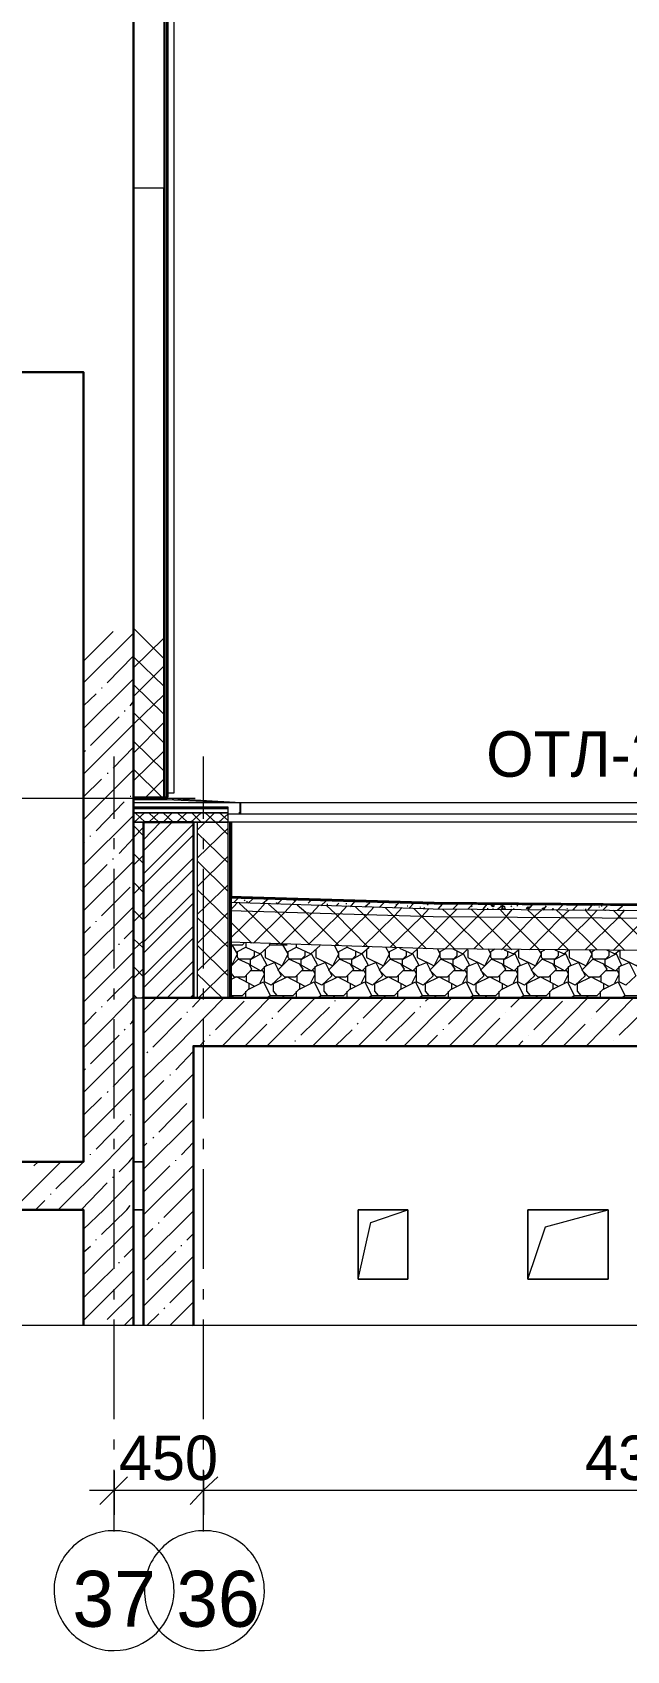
# Model space of a CAD drawing. Header units: millimetres. Extents: x 2294 to 908349, y -83289 to 219220.
# Drawn here: x 872620 to 875697, y 202157 to 210535 of the extents above; entities that cross this region are included whole.
import ezdxf

# ---------------------------------------------------------------- set-up
doc = ezdxf.new("R2010")
doc.units = ezdxf.units.MM
doc.layers.add('PDF _Геометрия', color=7, linetype='Continuous')
doc.layers.add('PDF _Текст', color=7, linetype='Continuous')

msp = doc.modelspace()

# ---------------------------------------------------------------- linework, layer by layer
at = {"layer": 'PDF _Геометрия', "lineweight": 9}
for points in [[(873301.1060014777, 214708.0662791061), (873301.1060014777, 206576.9384086796), (873305.4775756858, 206576.9384086796), (873314.220723914, 206576.9384086796), (873322.9638720453, 206576.9384086796), (873322.9638720453, 214708.0662791061), (873314.220723914, 214708.0662791061), (873305.4775756858, 214708.0662791061)], [(873143.7293331027, 209728.8433520088), (873143.7293331027, 206576.9384086796), (873301.1060014777, 206576.9384086796), (873301.1060014777, 209728.8433520088)], [(873148.1009072158, 206568.1952604523), (873148.1009072158, 206598.7962792956), (873143.7293331027, 206598.7962792956), (873143.7293331027, 206568.1952604523)], [(873143.7293331027, 206568.1952604523), (873143.7293331027, 206563.8236863392), (873314.220723914, 206563.8236863392), (873314.220723914, 206568.1952604523)], [(873143.7293331027, 206493.8785003314), (873633.3456349671, 206493.8785003314), (873633.3456349671, 206515.736370994), (873633.3456349671, 206520.1079450606), (873633.3456349671, 206524.4795192212), (873143.7293331027, 206524.4795192212), (873143.7293331027, 206520.1079450606), (873143.7293331027, 206515.736370994)], [(873698.9192468617, 206546.3373898373), (873314.220723914, 206568.1952604523), (873314.220723914, 206563.8236863392), (873694.5476726536, 206546.3373898373), (873694.5476726536, 206493.8785003314), (873690.1760984454, 206498.2500744446), (873690.1760984454, 206493.8785003314), (873694.5476726536, 206489.5069262173), (873698.9192468617, 206489.5069262173)], [(873143.7293331027, 206445.7911849862), (873633.3456349671, 206445.7911849862), (873633.3456349671, 206493.8785003314), (873143.7293331027, 206493.8785003314)], [(873143.7293331027, 206445.7911849862), (873143.7293331027, 205536.5037672159), (873196.188222561, 205536.5037672159), (873196.188222561, 206445.7911849862)], [(873454.1110958345, 206445.7911849862), (873454.1110958345, 205536.5037672159), (873475.9689664971, 205536.5037672159), (873633.3456349671, 205536.5037672159), (873642.0887831952, 205536.5037672159), (873646.4603573084, 205536.5037672159), (873650.8319313265, 205536.5037672159), (873650.8319313265, 206445.7911849862), (873646.4603573084, 206445.7911849862), (873642.0887831952, 206445.7911849862), (873633.3456349671, 206445.7911849862), (873475.9689664971, 206445.7911849862)], [(873642.0887831952, 205536.5037672159), (885725.1196616422, 205536.5037672159), (885725.1196616422, 205728.8530286907), (885725.1196616422, 205894.9728453879), (885725.1196616422, 205938.688586619), (885725.1196616422, 205960.546457235), (885725.1196616422, 205964.9180313481), (885725.1196616422, 205969.2896054622), (885327.3064163513, 205947.4317348462), (885191.7876184508, 205947.4317348462), (874700.0097210649, 206030.4916432428), (873642.0887831952, 206061.0926620851), (873642.0887831952, 206056.7210879719), (873642.0887831952, 206052.3495138104), (873642.0887831952, 206030.4916432428), (873642.0887831952, 205986.7759019642), (873642.0887831952, 205825.0276593801)], [(874306.568049984, 204439.2386621332), (874306.568049984, 204080.7695839612), (874564.4909233525, 204080.7695839612), (874564.4909233525, 204439.2386621332)], [(874564.4909233525, 204080.7695839612), (874306.568049984, 204080.7695839612), (874306.568049984, 204439.2386621332), (874564.4909233525, 204439.2386621332)], [(874564.4909233525, 204439.2386621332), (874564.4909233525, 204080.7695839612), (874306.568049984, 204080.7695839612), (874306.568049984, 204439.2386621332)], [(875185.254448818, 204439.2386621332), (875185.254448818, 204080.7695839612), (875600.5539907496, 204080.7695839612), (875600.5539907496, 204439.2386621332)], [(875600.5539907496, 204080.7695839612), (875185.254448818, 204080.7695839612), (875185.254448818, 204439.2386621332), (875600.5539907496, 204439.2386621332)], [(875600.5539907496, 204439.2386621332), (875600.5539907496, 204080.7695839612), (875185.254448818, 204080.7695839612), (875185.254448818, 204439.2386621332)]]:
    msp.add_lwpolyline(points, close=True, dxfattribs=at)
for points in [[(873322.9638720453, 206598.7962792956), (873353.564891031, 206598.7962792956), (873353.564891031, 214708.0662791061), (873301.1060014777, 214708.0662791061), (873301.1060014777, 214686.2084084901)], [(873305.4775756858, 214708.0662791061), (873305.4775756858, 206576.9384086796)], [(873314.220723914, 214708.0662791061), (873314.220723914, 206576.9384086796)], [(870621.3310635593, 204998.8001499588), (871447.5585729331, 204998.8001499588), (871447.5585729331, 204688.4183871795), (871740.4540393054, 204688.4183871795), (872885.8064598292, 204688.4183871795), (872885.8064598292, 208775.8401930074), (872627.8835863657, 208775.8401930074), (872579.7962711155, 208775.8401930074)], [(873462.8542441558, 206568.1952604523), (871727.3393168692, 206568.1952604523), (871447.5585729331, 206568.1952604523), (871447.5585729331, 206878.5770232326), (870621.3310635593, 206878.5770232326)], [(873043.1831282992, 206463.2774814882), (873043.1831282992, 206786.7739666563)], [(873506.5699852929, 206463.2774814882), (873506.5699852929, 206786.7739666563)], [(873659.5750797447, 206546.3373898373), (873143.7293331027, 206546.3373898373), (873143.7293331027, 206563.8236863392)], [(873143.7293331027, 206524.4795192212), (873143.7293331027, 206546.3373898373)], [(873633.3456349671, 206520.1079450606), (873143.7293331027, 206520.1079450606)], [(873633.3456349671, 206515.736370994), (873143.7293331027, 206515.736370994)], [(873301.1060014777, 206576.9384086796), (873301.1060014777, 206568.1952604523), (873148.1009072158, 206568.1952604523)], [(873301.1060014777, 206568.1952604523), (873148.1009072158, 206568.1952604523), (873301.1060014777, 206568.1952604523)], [(873633.3456349671, 205536.5037672159), (873633.3456349671, 206445.7911849862), (873633.3456349671, 206489.5069262173), (878494.5360607114, 206489.5069262173), (878494.5360607114, 206546.3373898373)], [(878494.5360607114, 206568.1952604523), (878494.5360607114, 206546.3373898373), (873698.9192468617, 206546.3373898373)], [(873475.9689664971, 205536.5037672159), (873475.9689664971, 206445.7911849862)], [(873642.0887831952, 205536.5037672159), (873642.0887831952, 206445.7911849862)], [(873646.4603573084, 205536.5037672159), (873646.4603573084, 206445.7911849862)], [(878420.2193005905, 206489.5069262173), (878420.2193005905, 206445.7911849862), (873650.8319313265, 206445.7911849862)], [(878450.8203193862, 206017.376920854), (878450.8203193862, 206445.7911849862), (878258.4710580055, 206445.7911849862), (873650.8319313265, 206445.7911849862), (873650.8319313265, 206061.0926620851)], [(873043.1831282992, 206305.9008130182), (873043.1831282992, 206362.7312765906)], [(873506.5699852929, 206305.9008130182), (873506.5699852929, 206362.7312765906)], [(873043.1831282992, 205689.5088615727), (873043.1831282992, 206205.3546081672)], [(873506.5699852929, 205689.5088615727), (873506.5699852929, 206205.3546081672)], [(874700.0097210649, 206030.4916432428), (873908.75480479, 206052.3495138104)], [(873043.1831282992, 205527.7606189412), (873043.1831282992, 205584.5910826086)], [(873143.7293331027, 203840.3330071422), (873143.7293331027, 204439.2386621332), (873196.188222561, 204439.2386621332), (873143.7293331027, 204439.2386621332), (873143.7293331027, 204688.4183871795), (873196.188222561, 204688.4183871795), (873143.7293331027, 204688.4183871795), (873143.7293331027, 205536.5037672159)], [(873506.5699852929, 205527.7606189412), (873506.5699852929, 205584.5910826086)], [(873043.1831282992, 204911.3686674966), (873043.1831282992, 205427.2144141386)], [(873506.5699852929, 204911.3686674966), (873506.5699852929, 205427.2144141386)], [(875622.4118613191, 205287.3240421221), (873454.1110958345, 205287.3240421221), (873454.1110958345, 203840.3330071422)], [(873043.1831282992, 204753.9919990257), (873043.1831282992, 204806.4508885315)], [(873506.5699852929, 204753.9919990257), (873506.5699852929, 204806.4508885315)], [(872579.7962711155, 204688.4183871795), (872627.8835863657, 204688.4183871795), (872885.8064598292, 204688.4183871795)], [(873043.1831282992, 204133.2284734196), (873043.1831282992, 204649.0742200615)], [(873506.5699852929, 204133.2284734196), (873506.5699852929, 204649.0742200615)], [(872885.8064598292, 203840.3330071422), (872885.8064598292, 204439.2386621332), (872627.8835863657, 204439.2386621332)], [(874306.568049984, 204080.7695839612), (874372.1416617837, 204373.6650502386), (874564.4909233525, 204439.2386621332)], [(875185.254448818, 204080.7695839612), (875277.0575054884, 204351.8071796701), (875600.5539907496, 204439.2386621332)], [(873043.1831282992, 203975.8518049496), (873043.1831282992, 204028.3106944554)], [(873506.5699852929, 203975.8518049496), (873506.5699852929, 204028.3106944554)], [(901961.1459577158, 203840.3330071422), (887115.2802330032, 203840.3330071422), (887036.5918987673, 203687.3279127853), (886883.5868044104, 203997.7096756122), (886804.8984701764, 203840.3330071422), (871959.0327454619, 203840.3330071422)], [(873043.1831282992, 203355.0882793909), (873043.1831282992, 203870.9340259854)], [(873506.5699852929, 203355.0882793909), (873506.5699852929, 203870.9340259854)], [(873043.1831282992, 203197.7116109675), (873043.1831282992, 203250.1705004259)], [(873506.5699852929, 203197.7116109675), (873506.5699852929, 203250.1705004259)], [(873043.1831282992, 202773.6689209018), (873043.1831282992, 203092.7938319559)], [(873043.1831282992, 203088.4222578418), (873043.1831282992, 202987.8760529917), (873043.1831282992, 202861.100403364)], [(873506.5699852929, 202773.6689209018), (873506.5699852929, 203092.7938319559)], [(873506.5699852929, 203088.4222578418), (873506.5699852929, 202987.8760529917), (873506.5699852929, 202861.100403364)], [(873113.128314117, 203057.821238952), (873043.1831282992, 202987.8760529917), (872968.8663680833, 202913.5592928699)], [(873580.8867455088, 203057.821238952), (873506.5699852929, 202987.8760529917), (878000.548184732, 202987.8760529917), (877926.2314245161, 202913.5592928699)], [(872916.40747853, 202987.8760529917), (873506.5699852929, 202987.8760529917), (873436.6247993801, 202913.5592928699)]]:
    msp.add_lwpolyline(points, dxfattribs=at)
at = {"layer": 'PDF _Геометрия', "lineweight": 30}
for points in [[(873143.7293331027, 203840.3330071422), (873143.7293331027, 204439.2386621332), (873143.7293331027, 204688.4183871795), (873143.7293331027, 205409.7281176357), (873143.7293331027, 208775.8401930074), (873143.7293331027, 209025.0199180536), (873143.7293331027, 213116.8132979965)], [(871959.0327454619, 208775.8401930074), (872885.8064598292, 208775.8401930074), (872885.8064598292, 205409.7281176357), (872885.8064598292, 204688.4183871795), (871959.0327454619, 204688.4183871795)], [(901961.1459577158, 204688.4183871795), (900772.0777959619, 204688.4183871795), (900772.0777959619, 205287.3240421221), (900772.0777959619, 205536.5037672159), (900772.0777959619, 206629.3972981854), (900514.1549226884, 206629.3972981854), (900514.1549226884, 205536.5037672159), (873196.188222561, 205536.5037672159), (873196.188222561, 205287.3240421221), (873196.188222561, 203840.3330071422)], [(873454.1110958345, 203840.3330071422), (873454.1110958345, 205287.3240421221), (900514.1549226884, 205287.3240421221), (900514.1549226884, 204688.4183871795), (900514.1549226884, 204439.2386621332), (900514.1549226884, 203840.3330071422)], [(871959.0327454619, 204439.2386621332), (872885.8064598292, 204439.2386621332), (872885.8064598292, 203840.3330071422)]]:
    msp.add_lwpolyline(points, dxfattribs=at)
at = {"layer": 'PDF _Геометрия', "color": 250, "lineweight": 9, "true_color": 0x1d1d1d}
for points in [[(872890.1780338474, 207285.1334167488), (873038.811554091, 207433.7669369916)], [(873301.1060014777, 207293.8765649761), (873143.7293331027, 207451.253233446)], [(872885.8064598292, 207167.1009153959), (873143.7293331027, 207425.0237887169)], [(873143.7293331027, 207245.7892496309), (873301.1060014777, 207398.7943439877)], [(873008.2105352003, 207167.1009153959), (873143.7293331027, 207306.9912873639)], [(873301.1060014777, 207149.6146188939), (873143.7293331027, 207302.6197132508)], [(872885.8064598292, 206931.0359127384), (873143.7293331027, 207188.9587860119)], [(873143.7293331027, 207097.1557294356), (873301.1060014777, 207254.5323979056)], [(872885.8064598292, 207049.0684140904), (872951.380071627, 207110.2704517769)], [(872885.8064598292, 206694.9709100325), (873143.7293331027, 206952.8937833535), (873301.1060014777, 207105.8988777103)], [(872977.6095164046, 207140.8714706667), (872981.9810904227, 207140.8714706667)], [(873301.1060014777, 207005.3526728118), (873143.7293331027, 207158.3577671687)], [(873095.6420177575, 207022.8389693138), (873100.0135917757, 207022.8389693138)], [(873126.2430365533, 207049.0684140904), (873143.7293331027, 207070.926284659)], [(872920.7790527381, 206843.6044302753), (873069.4125729799, 206992.2379504715)], [(873301.1060014777, 206856.7191526166), (873143.7293331027, 207014.0958210866)], [(873143.7293331027, 206804.2602631582), (873301.1060014777, 206961.6369316282)], [(873301.1060014777, 206712.4572065345), (873143.7293331027, 206865.4623008913)], [(872890.1780338474, 206813.0034113855), (872894.5496079605, 206817.3749854986)], [(873038.811554091, 206725.5719289233), (873143.7293331027, 206834.8612820006)], [(873143.7293331027, 206659.9983170761), (873301.1060014777, 206813.0034113855)], [(872885.8064598292, 206458.9059073275), (873143.7293331027, 206716.8287806485)], [(873008.2105352003, 206699.3424841941), (873012.5821093135, 206699.3424841941)], [(873287.9912791364, 206576.9384086796), (873143.7293331027, 206721.2003547617)], [(872885.8064598292, 206576.9384086796), (872977.6095164046, 206668.7414653033)], [(873209.3029449023, 206576.9384086796), (873301.1060014777, 206668.7414653033)], [(872951.380071627, 206402.0754437076), (873095.6420177575, 206550.7089639504)], [(873126.2430365533, 206581.3099828411), (873130.6146106664, 206581.3099828411)], [(873231.1608154699, 206563.8236863392), (873231.1608154699, 206568.1952604523)], [(873287.9912791364, 206563.8236863392), (873292.3628533445, 206568.1952604523)], [(873401.6522062812, 206559.4521121776), (873406.0237804893, 206563.8236863392)], [(873458.4826699477, 206559.4521121776), (873458.4826699477, 206559.4521121776)], [(873572.1435971875, 206550.7089639504), (873572.1435971875, 206555.080538112)], [(873624.6024866458, 206550.7089639504), (873628.974060759, 206550.7089639504)], [(872885.8064598292, 206222.8409046691), (873143.7293331027, 206480.7637779426)], [(873148.1009072158, 206445.7911849862), (873200.5597966742, 206493.8785003314)], [(873204.9313706923, 206445.7911849862), (873152.472481234, 206493.8785003314)], [(873196.188222561, 206353.9881283634), (873283.6197049282, 206445.7911849862)], [(873196.188222561, 206297.1576647435), (873344.8217428029, 206445.7911849862)], [(873196.188222561, 206179.1251633905), (873454.1110958345, 206437.048036759)], [(873222.4176672418, 206445.7911849862), (873274.8765567951, 206493.8785003314)], [(873274.8765567951, 206445.7911849862), (873222.4176672418, 206493.8785003314)], [(873296.7344273645, 206445.7911849862), (873344.8217428029, 206493.8785003314)], [(873349.1933168229, 206445.7911849862), (873296.7344273645, 206493.8785003314)], [(873366.6796133723, 206445.7911849862), (873419.1385028306, 206493.8785003314)], [(873423.5100770388, 206445.7911849862), (873371.0511875805, 206493.8785003314)], [(873440.9963733982, 206445.7911849862), (873493.4552629516, 206493.8785003314)], [(873493.4552629516, 206445.7911849862), (873445.3679476064, 206493.8785003314)], [(873475.9689664971, 206406.4470178692), (873515.3131336141, 206445.7911849862), (873563.4004489593, 206493.8785003314)], [(873633.3456349671, 206380.2175731391), (873567.7720231675, 206445.7911849862), (873515.3131336141, 206493.8785003314)], [(873585.2583195269, 206445.7911849862), (873633.3456349671, 206489.5069262173)], [(873633.3456349671, 206454.5343332135), (873589.6298937369, 206493.8785003314)], [(873694.5476726536, 206502.6216486061), (873698.9192468617, 206502.6216486061)], [(872885.8064598292, 206340.8734060221), (872890.1780338474, 206345.2449801352)], [(872920.7790527381, 206371.4744248653), (872920.7790527381, 206375.8459989785)], [(873069.4125729799, 206284.0429424022), (873143.7293331027, 206362.7312765906)], [(873196.188222561, 206375.8459989785), (873143.7293331027, 206428.3048884843)], [(873143.7293331027, 206367.1028507513), (873196.188222561, 206419.5617402571)], [(873196.188222561, 206122.2946998181), (873454.1110958345, 206380.2175731391)], [(873475.9689664971, 206262.1850717871), (873633.3456349671, 206415.1901660964)], [(873633.3456349671, 206235.9556270104), (873475.9689664971, 206388.9607213673)], [(873196.188222561, 206231.5840528964), (873143.7293331027, 206284.0429424022)], [(873143.7293331027, 206222.8409046691), (873196.188222561, 206275.2997941275)], [(873196.188222561, 206004.2621984661), (873454.1110958345, 206262.1850717871)], [(873475.9689664971, 206113.5515515443), (873633.3456349671, 206270.9282200143)], [(872885.8064598292, 205986.7759019642), (873143.7293331027, 206244.6987752852)], [(872885.8064598292, 206104.8084033162), (873008.2105352003, 206227.2124787832)], [(873038.811554091, 206253.4419235599), (873038.811554091, 206257.8134976255)], [(873196.188222561, 205943.0601607331), (873454.1110958345, 206200.9830340541)], [(873633.3456349671, 206087.3221068142), (873475.9689664971, 206244.6987752852)], [(872977.6095164046, 205960.546457235), (873126.2430365533, 206109.1799774303)], [(873196.188222561, 206082.9505327011), (873143.7293331027, 206135.4094222069)], [(873143.7293331027, 206074.2073844264), (873196.188222561, 206126.6662739322)], [(873475.9689664971, 205969.2896054622), (873633.3456349671, 206122.2946998181)], [(873633.3456349671, 205943.0601607331), (873475.9689664971, 206096.065255089)], [(873196.188222561, 205825.0276593801), (873454.1110958345, 206082.9505327011)], [(873196.188222561, 205768.1971958077), (873454.1110958345, 206026.1200690812)], [(873642.0887831952, 205986.7759019642), (873681.4329503123, 206030.4916432428)], [(873642.0887831952, 205842.5139558821), (873786.3507292289, 205982.4043278501), (873825.694896346, 206026.1200690812)], [(873663.9466537628, 206030.4916432428), (873685.8045244254, 206052.3495138104)], [(873904.3832305819, 205816.2845111529), (873733.8918397706, 205986.7759019642), (873690.1760984454, 206026.1200690812)], [(873716.4055432212, 206043.6063655831), (873720.7771174293, 206039.23479147)], [(873729.5202655625, 206034.8632173084), (873733.8918397706, 206034.8632173084)], [(873738.2634139787, 206026.1200690812), (873760.1212845482, 206047.9779396972)], [(873764.4928586613, 205820.656085266), (873926.2411011495, 205978.0327537369), (873965.5852682684, 206021.7484949681), (873987.4431390259, 206043.6063655831)], [(873812.5801740065, 206026.1200690812), (873838.8096187823, 206047.9779396972)], [(874057.3883249387, 205811.9129369913), (873886.8969340324, 205982.4043278501), (873843.1811928954, 206021.7484949681)], [(873882.5253600143, 206026.1200690812), (873886.8969340324, 206030.4916432428)], [(873886.8969340324, 206021.7484949681), (873913.12637881, 206047.9779396972)], [(873908.75480479, 205816.2845111529), (874066.13147326, 205973.6611796229), (874105.4756403789, 206017.376920854)], [(873974.3284166846, 206039.23479147), (873978.6999907028, 206043.6063655831)], [(874206.0218451805, 205807.5413629257), (874035.5304543711, 205978.0327537369), (873991.8147130441, 206017.376920854)], [(874048.6451767106, 206026.1200690812), (874066.13147326, 206043.6063655831)], [(874048.6451767106, 205811.9129369913), (874210.3934192955, 205969.2896054622), (874249.7375864126, 206013.0053466933)], [(874114.2187885102, 206013.0053466933), (874140.4482332878, 206039.23479147)], [(874144.8198074959, 206021.7484949681), (874149.1913815141, 206021.7484949681)], [(874359.0269394442, 205798.7982146509), (874188.535548633, 205973.6611796229), (874144.8198074959, 206013.0053466933)], [(874192.9071227461, 206013.0053466933), (874206.0218451805, 206026.1200690812)], [(874245.3660122994, 206026.1200690812), (874245.3660122994, 206021.7484949681)], [(874258.4807346407, 206017.376920854), (874258.4807346407, 206017.376920854)], [(874267.223882867, 206008.6337725793), (874289.0817535296, 206034.8632173084)], [(874341.5406430829, 206008.6337725793), (874367.7700877655, 206030.4916432428)], [(874350.2837912161, 206030.4916432428), (874350.2837912161, 206030.4916432428)], [(874415.8574031107, 206004.2621984661), (874442.0868478864, 206030.4916432428)], [(874494.5457373448, 206004.2621984661), (874516.4036079142, 206026.1200690812)], [(874503.2888855729, 206021.7484949681), (874503.2888855729, 206017.376920854)], [(874560.1193492394, 206013.0053466933), (874564.4909233525, 206013.0053466933)], [(874568.8624973726, 205999.890624352), (874595.0919421483, 206026.1200690812)], [(874665.037128156, 206017.376920854), (874669.4087023642, 206021.7484949681)], [(874721.8675918225, 205995.5190501914), (874743.725462392, 206021.7484949681)], [(874726.2391658425, 206021.7484949681), (874726.2391658425, 206021.7484949681)], [(874796.1843518503, 205995.5190501914), (874822.413796626, 206021.7484949681)], [(874874.8726860844, 205995.5190501914), (874901.102130862, 206021.7484949681)], [(874892.3589826338, 206013.0053466933), (874896.7305566538, 206008.6337725793)], [(874901.102130862, 206021.7484949681), (874901.102130862, 206021.7484949681)], [(874953.5610203203, 205995.5190501914), (874975.4188908879, 206021.7484949681)], [(874992.9051874373, 206017.376920854), (874997.2767616455, 206017.376920854)], [(875010.3914839868, 206017.376920854), (875006.0199098736, 206008.6337725793), (874997.2767616455, 206013.0053466933), (875006.0199098736, 206017.376920854)], [(875027.8777804412, 205995.5190501914), (875054.1072251238, 206017.376920854), (875054.1072251238, 206008.6337725793), (875045.3640768956, 206008.6337725793), (875049.7356511056, 206017.376920854)], [(875093.4513922408, 206013.0053466933), (875093.4513922408, 206013.0053466933)], [(875093.4513922408, 206013.0053466933), (875093.4513922408, 206013.0053466933)], [(875097.822966449, 206008.6337725793), (875102.194540564, 206013.0053466933)], [(875128.4239853397, 206013.0053466933), (875132.7955593597, 206017.376920854)], [(875325.1448209286, 205785.6834922621), (875373.2321362719, 205763.8256216471), (875395.0900068413, 205785.6834922621), (875228.9701901432, 205951.8033090078), (875185.254448818, 205991.1474761248), (875207.1123195756, 206017.376920854)], [(875263.9427830521, 205991.1474761248), (875281.4290796015, 206013.0053466933)], [(875338.259543268, 205991.1474761248), (875364.4889880456, 206017.376920854)], [(875416.9478775039, 205991.1474761248), (875443.1773222797, 206017.376920854)], [(875495.636211738, 205991.1474761248), (875517.4940823074, 206017.376920854)], [(875530.6088046487, 206013.0053466933), (875530.6088046487, 206013.0053466933)], [(875565.5813976526, 206013.0053466933), (875569.9529717658, 206013.0053466933)], [(875574.3245459739, 205991.1474761248), (875596.1824165415, 206013.0053466933)], [(875648.6413060017, 205991.1474761248), (875674.8707507774, 206013.0053466933)], [(872885.8064598292, 205750.7108992583), (873143.7293331027, 206008.6337725793)], [(872951.380071627, 205929.9454383443), (872951.380071627, 205934.3170125058)], [(873196.188222561, 205938.688586619), (873143.7293331027, 205991.1474761248)], [(873143.7293331027, 205929.9454383443), (873196.188222561, 205982.4043278501)], [(873475.9689664971, 205820.656085266), (873633.3456349671, 205978.0327537369)], [(873633.3456349671, 205798.7982146509), (873475.9689664971, 205951.8033090078)], [(873642.0887831952, 205986.7759019642), (873642.0887831952, 205986.7759019642)], [(873755.7497103382, 205820.656085266), (873642.0887831952, 205934.3170125058)], [(874188.535548633, 205807.5413629257), (874350.2837912161, 205964.9180313481), (874389.6279583331, 206008.6337725793)], [(874507.6604596861, 205794.4266405369), (874337.1690688748, 205964.9180313481), (874293.4533275496, 206008.6337725793)], [(874332.7974946667, 205803.1697887641), (874494.5457373448, 205960.546457235), (874533.8899044637, 206004.2621984661)], [(874660.6655539479, 205790.0550663762), (874490.1741631366, 205960.546457235), (874446.4584219996, 206004.2621984661)], [(874472.6878667772, 205798.7982146509), (874634.4361092672, 205956.1748830734), (874673.7802763842, 205999.890624352)], [(874520.7751821224, 205794.4266405369), (874586.348793922, 205763.8256216471), (874616.9498128109, 205794.4266405369), (874778.6980553009, 205956.1748830734), (874818.0422224179, 205995.5190501914)], [(874804.9275000766, 205790.0550663762), (874638.8076833803, 205956.1748830734), (874595.0919421483, 205999.890624352)], [(874630.0645352472, 206004.2621984661), (874630.0645352472, 206008.6337725793)], [(874643.1792575885, 205999.890624352), (874651.9224058148, 206004.2621984661)], [(874818.0422224179, 205776.9403440349), (874818.0422224179, 205755.0824734198), (874800.5559260584, 205737.5961769179), (874739.3538881838, 205737.5961769179), (874730.6107400507, 205746.3393251451), (874730.6107400507, 205776.9403440349), (874756.8401847333, 205790.0550663762), (874922.9600014295, 205956.1748830734), (874962.3041685484, 205995.5190501914)], [(874953.5610203203, 205790.0550663762), (874787.4412037171, 205956.1748830734), (874743.725462392, 205995.5190501914)], [(875102.194540564, 205785.6834922621), (874936.0747237708, 205951.8033090078), (874892.3589826338, 205995.5190501914)], [(874905.4737050701, 205790.0550663762), (875067.2219475601, 205951.8033090078), (875106.5661145821, 205995.5190501914)], [(874975.4188908879, 205999.890624352), (874979.7904650979, 205999.890624352)], [(875006.0199098736, 205995.5190501914), (875006.0199098736, 205999.890624352)], [(875246.4564866927, 205785.6834922621), (875080.3366698995, 205951.8033090078), (875040.9925027825, 205995.5190501914)], [(875049.7356511056, 205785.6834922621), (875211.4838935938, 205951.8033090078), (875255.199634919, 205991.1474761248)], [(875110.9376887903, 205999.890624352), (875115.3092629984, 205999.890624352)], [(875189.6260230262, 206008.6337725793), (875193.9975972343, 206008.6337725793)], [(875193.9975972343, 205785.6834922621), (875355.7458397225, 205951.8033090078), (875399.4615809545, 205991.1474761248)], [(875290.1722278297, 206004.2621984661), (875290.1722278297, 206004.2621984661)], [(875312.0300985873, 205991.1474761248), (875316.4016726054, 205999.890624352), (875316.4016726054, 205991.1474761248)], [(875543.7235270832, 205785.6834922621), (875377.6037103869, 205951.8033090078), (875333.8879691549, 205991.1474761248)], [(875338.259543268, 205785.6834922621), (875504.3793599661, 205947.4317348462), (875543.7235270832, 205991.1474761248)], [(875386.3468586132, 205999.890624352), (875390.7184328213, 205999.890624352)], [(875421.3194515221, 205995.5190501914), (875425.6910257302, 205991.1474761248)], [(875473.7783410754, 205999.890624352), (875473.7783410754, 205999.890624352)], [(875482.5214893986, 205995.5190501914), (875486.8930634167, 205995.5190501914)], [(875482.5214893986, 205785.6834922621), (875648.6413060017, 205947.4317348462), (875687.9854731187, 205991.1474761248)], [(875687.9854731187, 205781.311918149), (875521.8656565156, 205947.4317348462), (875482.5214893986, 205991.1474761248)], [(875504.3793599661, 206004.2621984661), (875508.7509340793, 206004.2621984661)], [(875552.4666752163, 206008.6337725793), (875556.8382494245, 206008.6337725793)], [(875583.0676942021, 205991.1474761248), (875587.4392683152, 205991.1474761248)], [(875836.6189934555, 205781.311918149), (875670.4991765693, 205947.4317348462), (875626.7834354322, 205991.1474761248)], [(875626.7834354322, 205781.311918149), (875792.9032521304, 205947.4317348462), (875832.2474192474, 205986.7759019642)], [(875679.2423249856, 205991.1474761248), (875683.6138990056, 205991.1474761248)], [(872885.8064598292, 205868.7434006112), (872920.7790527381, 205903.7159936151)], [(873095.6420177575, 205842.5139558821), (873143.7293331027, 205890.6012712272)], [(873196.188222561, 205794.4266405369), (873143.7293331027, 205842.5139558821)], [(873196.188222561, 205650.1646944548), (873454.1110958345, 205908.0875677292)], [(873196.188222561, 205588.9626566751), (873454.1110958345, 205846.8855300427)], [(872885.8064598292, 205514.6458966008), (873143.7293331027, 205772.5687698743)], [(872890.1780338474, 205637.0499720669), (873038.811554091, 205785.6834922621)], [(873069.4125729799, 205811.9129369913), (873069.4125729799, 205816.2845111529)], [(873143.7293331027, 205785.6834922621), (873196.188222561, 205833.7708076548)], [(873475.9689664971, 205676.3941391848), (873633.3456349671, 205829.3992334933)], [(873633.3456349671, 205650.1646944548), (873475.9689664971, 205807.5413629257)], [(873642.0887831952, 205811.9129369913), (873707.6623949949, 205811.9129369913), (873716.4055432212, 205820.656085266)], [(873642.0887831952, 205706.9951580272), (873650.8319313265, 205702.623583914), (873681.4329503123, 205763.8256216471), (873655.2035055365, 205811.9129369913)], [(873768.8644326795, 205776.9403440349), (873768.8644326795, 205755.0824734198), (873751.37813632, 205737.5961769179), (873690.1760984454, 205737.5961769179), (873681.4329503123, 205746.3393251451), (873681.4329503123, 205776.9403440349), (873725.1486915443, 205798.7982146509)], [(873725.1486915443, 205820.656085266), (873725.1486915443, 205798.7982146509), (873799.4654516652, 205763.8256216471), (873851.9243411236, 205811.9129369913), (873939.3558235858, 205811.9129369913)], [(873825.694896346, 205785.6834922621), (873825.694896346, 205746.3393251451), (873913.12637881, 205702.623583914), (873943.7273976989, 205763.8256216471), (873917.4979530182, 205811.9129369913)], [(873851.9243411236, 205811.9129369913), (873847.5527669154, 205816.2845111529)], [(873886.8969340324, 205811.9129369913), (873886.8969340324, 205816.2845111529)], [(874031.1588801611, 205776.9403440349), (874031.1588801611, 205755.0824734198), (874013.6725838017, 205737.5961769179), (873952.4705459271, 205737.5961769179), (873943.7273976989, 205746.3393251451), (873943.7273976989, 205776.9403440349), (873987.4431390259, 205798.7982146509), (873987.4431390259, 205811.9129369913)], [(873987.4431390259, 205798.7982146509), (874061.7598990519, 205763.8256216471), (874109.847214397, 205807.5413629257)], [(874087.9893438295, 205785.6834922621), (874087.9893438295, 205746.3393251451), (874175.4208261967, 205702.623583914), (874206.0218451805, 205763.8256216471), (874184.163974613, 205807.5413629257)], [(874293.4533275496, 205776.9403440349), (874293.4533275496, 205755.0824734198), (874275.9670311883, 205737.5961769179), (874214.7649933137, 205737.5961769179), (874206.0218451805, 205746.3393251451), (874206.0218451805, 205776.9403440349), (874249.7375864126, 205798.7982146509), (874249.7375864126, 205803.1697887641)], [(874249.7375864126, 205798.7982146509), (874324.0543465335, 205763.8256216471), (874363.3985136524, 205798.7982146509)], [(874350.2837912161, 205785.6834922621), (874350.2837912161, 205746.3393251451), (874437.7152736783, 205702.623583914), (874468.316292569, 205763.8256216471), (874450.8299960196, 205798.7982146509)], [(874555.7477750313, 205776.9403440349), (874555.7477750313, 205755.0824734198), (874538.2614786718, 205737.5961769179), (874477.0594407953, 205737.5961769179), (874468.316292569, 205746.3393251451), (874468.316292569, 205776.9403440349), (874503.2888855729, 205794.4266405369)], [(874612.5782386977, 205785.6834922621), (874612.5782386977, 205746.3393251451), (874700.0097210649, 205702.623583914), (874730.6107400507, 205763.8256216471), (874717.4960176144, 205790.0550663762)], [(874796.1843518503, 205790.0550663762), (874848.6432414036, 205763.8256216471), (874874.8726860844, 205790.0550663762)], [(874874.8726860844, 205785.6834922621), (874874.8726860844, 205746.3393251451), (874962.3041685484, 205702.623583914), (874992.9051874373, 205763.8256216471), (874979.7904650979, 205790.0550663762)], [(875080.3366698995, 205776.9403440349), (875080.3366698995, 205755.0824734198), (875062.8503734451, 205737.5961769179), (875001.6483356655, 205737.5961769179), (874992.9051874373, 205746.3393251451), (874992.9051874373, 205776.9403440349), (875014.7630580068, 205790.0550663762)], [(875062.8503734451, 205785.6834922621), (875110.9376887903, 205763.8256216471), (875137.1671335679, 205785.6834922621), (875137.1671335679, 205746.3393251451), (875224.5986159351, 205702.623583914), (875255.199634919, 205763.8256216471), (875242.0849124845, 205785.6834922621)], [(875342.631117288, 205776.9403440349), (875342.631117288, 205755.0824734198), (875325.1448209286, 205737.5961769179), (875263.9427830521, 205737.5961769179), (875255.199634919, 205746.3393251451), (875255.199634919, 205776.9403440349), (875272.6859314684, 205785.6834922621)], [(875399.4615809545, 205785.6834922621), (875399.4615809545, 205746.3393251451), (875486.8930634167, 205702.623583914), (875517.4940823074, 205763.8256216471), (875504.3793599661, 205785.6834922621)], [(875604.9255647697, 205776.9403440349), (875604.9255647697, 205755.0824734198), (875587.4392683152, 205737.5961769179), (875526.2372305337, 205737.5961769179), (875517.4940823074, 205746.3393251451), (875517.4940823074, 205776.9403440349), (875530.6088046487, 205785.6834922621)], [(875591.8108423334, 205785.6834922621), (875635.5265836604, 205763.8256216471), (875657.384454228, 205781.311918149)], [(875661.7560284361, 205781.311918149), (875661.7560284361, 205746.3393251451), (875749.1875108033, 205702.623583914), (875779.7885297891, 205763.8256216471), (875771.0453815609, 205781.311918149)], [(873196.188222561, 205645.7931202941), (873143.7293331027, 205698.2520097999)], [(873143.7293331027, 205637.0499720669), (873196.188222561, 205689.5088615727)], [(873196.188222561, 205470.9301553222), (873261.7618343607, 205536.5037672159), (873454.1110958345, 205728.8530286907)], [(873480.3405405153, 205536.5037672159), (873633.3456349671, 205685.1372874121)], [(873642.0887831952, 205672.0225650708), (873663.9466537628, 205645.7931202941), (873720.7771174293, 205645.7931202941), (873755.7497103382, 205685.1372874121), (873742.6349879988, 205711.3667321887), (873685.8045244254, 205737.5961769179), (873642.0887831952, 205693.8804356393)], [(873799.4654516652, 205615.1921014509), (873821.3233222328, 205658.9078426829), (873812.5801740065, 205676.3941391848), (873751.37813632, 205676.3941391848)], [(874061.7598990519, 205615.1921014509), (874083.6177696213, 205658.9078426829), (874074.8746214882, 205676.3941391848), (874013.6725838017, 205676.3941391848)], [(874324.0543465335, 205615.1921014509), (874345.912217103, 205658.9078426829), (874337.1690688748, 205676.3941391848), (874275.9670311883, 205676.3941391848)], [(874586.348793922, 205615.1921014509), (874608.2066644896, 205658.9078426829), (874599.4635162633, 205676.3941391848), (874538.2614786718, 205676.3941391848)], [(874848.6432414036, 205615.1921014509), (874870.5011119712, 205658.9078426829), (874861.7579637449, 205676.3941391848), (874800.5559260584, 205676.3941391848)], [(875110.9376887903, 205615.1921014509), (875132.7955593597, 205658.9078426829), (875124.0524111316, 205676.3941391848), (875062.8503734451, 205676.3941391848)], [(875373.2321362719, 205615.1921014509), (875395.0900068413, 205658.9078426829), (875386.3468586132, 205676.3941391848), (875325.1448209286, 205676.3941391848)], [(875635.5265836604, 205615.1921014509), (875657.384454228, 205658.9078426829), (875648.6413060017, 205676.3941391848), (875587.4392683152, 205676.3941391848)], [(873008.2105352003, 205519.0174707139), (873143.7293331027, 205654.5362685213)], [(873318.5922980271, 205536.5037672159), (873454.1110958345, 205672.0225650708)], [(873602.7446160764, 205536.5037672159), (873475.9689664971, 205658.9078426829)], [(873642.0887831952, 205645.7931202941), (873646.4603573084, 205650.1646944548), (873642.0887831952, 205658.9078426829)], [(873768.8644326795, 205597.7058049489), (873677.0613761041, 205645.7931202941), (873642.0887831952, 205628.3068237922)], [(873642.0887831952, 205549.6184895572), (873707.6623949949, 205549.6184895572), (873742.6349879988, 205584.5910826086), (873742.6349879988, 205610.8205273377)], [(873729.5202655625, 205619.5636755649), (873729.5202655625, 205654.5362685213)], [(873738.2634139787, 205580.219508447), (873816.9517482147, 205619.5636755649), (873851.9243411236, 205549.6184895572)], [(873834.4380445741, 205536.5037672159), (873851.9243411236, 205549.6184895572), (873969.9568424765, 205549.6184895572), (874004.9294353854, 205584.5910826086), (874004.9294353854, 205610.8205273377)], [(873886.8969340324, 205549.6184895572), (873869.410637673, 205571.4763602198), (873869.410637673, 205610.8205273377), (873939.3558235858, 205645.7931202941), (874031.1588801611, 205597.7058049489)], [(873991.8147130441, 205619.5636755649), (873991.8147130441, 205654.5362685213)], [(874000.5578613654, 205580.219508447), (874079.2461956013, 205619.5636755649), (874114.2187885102, 205549.6184895572)], [(874096.7324920557, 205536.5037672159), (874114.2187885102, 205549.6184895572), (874232.2512898631, 205549.6184895572), (874267.223882867, 205584.5910826086), (874267.223882867, 205610.8205273377)], [(874149.1913815141, 205549.6184895572), (874131.7050850596, 205571.4763602198), (874131.7050850596, 205610.8205273377), (874201.6502709724, 205645.7931202941), (874293.4533275496, 205597.7058049489)], [(874254.1091604326, 205619.5636755649), (874254.1091604326, 205654.5362685213)], [(874262.8523088489, 205580.219508447), (874341.5406430829, 205619.5636755649), (874376.5132359918, 205549.6184895572)], [(874359.0269394442, 205536.5037672159), (874376.5132359918, 205549.6184895572), (874494.5457373448, 205549.6184895572), (874529.5183302537, 205584.5910826086), (874529.5183302537, 205610.8205273377)], [(874411.4858289026, 205549.6184895572), (874393.9995325413, 205571.4763602198), (874393.9995325413, 205610.8205273377), (874463.9447184559, 205645.7931202941), (874555.7477750313, 205597.7058049489)], [(874516.4036079142, 205619.5636755649), (874516.4036079142, 205654.5362685213)], [(874525.1467562355, 205580.219508447), (874603.8350904714, 205619.5636755649), (874638.8076833803, 205549.6184895572)], [(874621.3213868309, 205536.5037672159), (874638.8076833803, 205549.6184895572), (874756.8401847333, 205549.6184895572), (874791.8127777372, 205584.5910826086), (874791.8127777372, 205610.8205273377)], [(874673.7802763842, 205549.6184895572), (874656.2939799298, 205571.4763602198), (874656.2939799298, 205610.8205273377), (874726.2391658425, 205645.7931202941), (874818.0422224179, 205597.7058049489)], [(874778.6980553009, 205619.5636755649), (874778.6980553009, 205654.5362685213)], [(874787.4412037171, 205580.219508447), (874866.1295379531, 205619.5636755649), (874901.102130862, 205549.6184895572)], [(874883.6158343125, 205536.5037672159), (874901.102130862, 205549.6184895572), (875019.1346322149, 205549.6184895572), (875054.1072251238, 205584.5910826086), (875054.1072251238, 205610.8205273377)], [(874936.0747237708, 205549.6184895572), (874918.5884274114, 205571.4763602198), (874918.5884274114, 205610.8205273377), (874988.5336133242, 205645.7931202941), (875080.3366698995, 205597.7058049489)], [(875040.9925027825, 205619.5636755649), (875040.9925027825, 205654.5362685213)], [(875049.7356511056, 205580.219508447), (875128.4239853397, 205619.5636755649), (875163.3965782486, 205549.6184895572)], [(875097.822966449, 205488.4164518716), (875145.9102816992, 205536.5037672159), (875163.3965782486, 205549.6184895572), (875281.4290796015, 205549.6184895572), (875316.4016726054, 205584.5910826086), (875316.4016726054, 205610.8205273377)], [(875198.3691712525, 205549.6184895572), (875180.882874798, 205571.4763602198), (875180.882874798, 205610.8205273377), (875250.8280607108, 205645.7931202941), (875342.631117288, 205597.7058049489)], [(875303.286950171, 205619.5636755649), (875303.286950171, 205654.5362685213)], [(875312.0300985873, 205580.219508447), (875390.7184328213, 205619.5636755649), (875425.6910257302, 205549.6184895572)], [(875408.2047291826, 205536.5037672159), (875425.6910257302, 205549.6184895572), (875543.7235270832, 205549.6184895572), (875578.6961199939, 205584.5910826086), (875578.6961199939, 205610.8205273377)], [(875460.663618641, 205549.6184895572), (875443.1773222797, 205571.4763602198), (875443.1773222797, 205610.8205273377), (875513.1225081943, 205645.7931202941), (875604.9255647697, 205597.7058049489)], [(875565.5813976526, 205619.5636755649), (875565.5813976526, 205654.5362685213)], [(875574.3245459739, 205580.219508447), (875653.0128802098, 205619.5636755649), (875687.9854731187, 205549.6184895572)], [(875670.4991765693, 205536.5037672159), (875687.9854731187, 205549.6184895572), (875806.0179744717, 205549.6184895572), (875840.9905674756, 205584.5910826086), (875840.9905674756, 205610.8205273377)], [(872885.8064598292, 205278.5808938949), (873016.9536835216, 205409.7281176357), (873143.7293331027, 205540.87534133)], [(873161.2156295571, 205536.5037672159), (873143.7293331027, 205553.9900637178)], [(873187.4450743329, 205536.5037672159), (873196.188222561, 205545.2469154906)], [(873196.188222561, 205352.8976540167), (873379.7943357136, 205536.5037672159)], [(873196.188222561, 205121.2042254249), (873366.6796133723, 205287.3240421221), (873611.4877643045, 205536.5037672159)], [(873436.6247993801, 205536.5037672159), (873454.1110958345, 205553.9900637178)], [(873449.7395218145, 205488.4164518716), (873493.4552629516, 205536.5037672159)], [(873567.7720231675, 205370.3839505187), (873716.4055432212, 205519.0174707139)], [(873602.7446160764, 205287.3240421221), (873847.5527669154, 205536.5037672159)], [(873628.974060759, 205536.5037672159), (873633.3456349671, 205540.87534133)], [(873663.9466537628, 205536.5037672159), (873655.2035055365, 205549.6184895572)], [(873720.7771174293, 205536.5037672159), (873725.1486915443, 205536.5037672159), (873729.5202655625, 205536.5037672159)], [(873725.1486915443, 205536.5037672159), (873725.1486915443, 205571.4763602198)], [(873834.4380445741, 205287.3240421221), (874083.6177696213, 205536.5037672159)], [(873891.2685082406, 205462.187007095), (873965.5852682684, 205536.5037672159)], [(873926.2411011495, 205536.5037672159), (873917.4979530182, 205549.6184895572)], [(873983.0715648178, 205536.5037672159), (873987.4431390259, 205536.5037672159), (873991.8147130441, 205536.5037672159)], [(873987.4431390259, 205536.5037672159), (873987.4431390259, 205571.4763602198)], [(874070.50304728, 205287.3240421221), (874319.6827723254, 205536.5037672159)], [(874188.535548633, 205536.5037672159), (874179.7924004048, 205549.6184895572)], [(874188.535548633, 205519.0174707139), (874188.535548633, 205523.389044828)], [(874245.3660122994, 205536.5037672159), (874249.7375864126, 205536.5037672159), (874254.1091604326, 205536.5037672159)], [(874249.7375864126, 205536.5037672159), (874249.7375864126, 205571.4763602198)], [(874306.568049984, 205287.3240421221), (874555.7477750313, 205536.5037672159)], [(874332.7974946667, 205431.5859882042), (874437.7152736783, 205536.5037672159)], [(874450.8299960196, 205536.5037672159), (874442.0868478864, 205549.6184895572)], [(874507.6604596861, 205536.5037672159), (874512.0320338942, 205536.5037672159), (874516.4036079142, 205536.5037672159)], [(874512.0320338942, 205536.5037672159), (874512.0320338942, 205571.4763602198)], [(874542.63305269, 205287.3240421221), (874791.8127777372, 205536.5037672159)], [(874656.2939799298, 205519.0174707139), (874673.7802763842, 205536.5037672159)], [(874713.1244435012, 205536.5037672159), (874704.381295275, 205549.6184895572)], [(874769.9549071677, 205536.5037672159), (874774.3264812827, 205536.5037672159), (874778.6980553009, 205536.5037672159)], [(874774.3264812827, 205536.5037672159), (874774.3264812827, 205571.4763602198)], [(874774.3264812827, 205400.9849693619), (874909.8452790882, 205536.5037672159)], [(874778.6980553009, 205287.3240421221), (875027.8777804412, 205536.5037672159)], [(874975.4188908879, 205536.5037672159), (874966.6757427566, 205549.6184895572)], [(875014.7630580068, 205287.3240421221), (875263.9427830521, 205536.5037672159)], [(875032.2493545562, 205536.5037672159), (875036.6209287643, 205536.5037672159), (875040.9925027825, 205536.5037672159)], [(875036.6209287643, 205536.5037672159), (875036.6209287643, 205571.4763602198)], [(875215.8554678019, 205370.3839505187), (875364.4889880456, 205519.0174707139)], [(875237.7133383714, 205536.5037672159), (875228.9701901432, 205549.6184895572)], [(875250.8280607108, 205287.3240421221), (875495.636211738, 205536.5037672159)], [(875294.5438020378, 205536.5037672159), (875298.915376151, 205536.5037672159), (875303.286950171, 205536.5037672159)], [(875298.915376151, 205536.5037672159), (875298.915376151, 205571.4763602198)], [(875486.8930634167, 205287.3240421221), (875731.7012144439, 205536.5037672159)], [(875500.007785758, 205536.5037672159), (875491.2646376248, 205549.6184895572)], [(875539.351952875, 205462.187007095), (875613.6687130909, 205536.5037672159)], [(875556.8382494245, 205536.5037672159), (875561.2098236326, 205536.5037672159), (875565.5813976526, 205536.5037672159)], [(875561.2098236326, 205536.5037672159), (875561.2098236326, 205571.4763602198)], [(872885.8064598292, 205396.6133952478), (872898.9211821686, 205409.7281176357), (872951.380071627, 205462.187007095)], [(872977.6095164046, 205488.4164518716), (872981.9810904227, 205492.7880259848)], [(873244.2755378112, 205282.9524680565), (873248.6471120194, 205287.3240421221), (873392.909058148, 205431.5859882042)], [(873419.1385028306, 205462.187007095), (873423.5100770388, 205462.187007095)], [(873860.6674893498, 205431.5859882042), (873865.0390634649, 205431.5859882042)], [(874009.3010095935, 205344.154505742), (874157.9345298372, 205488.4164518716)], [(874450.8299960196, 205313.5534868988), (874599.4635162633, 205462.187007095)], [(874630.0645352472, 205488.4164518716), (874630.0645352472, 205492.7880259848)], [(874896.7305566538, 205287.3240421221), (875040.9925027825, 205431.5859882042)], [(875071.5935216732, 205462.187007095), (875071.5935216732, 205462.187007095)], [(875513.1225081943, 205431.5859882042), (875513.1225081943, 205431.5859882042)], [(875657.384454228, 205344.154505742), (875806.0179744717, 205488.4164518716)], [(872920.7790527381, 205195.5209855468), (873069.4125729799, 205344.154505742)], [(873095.6420177575, 205370.3839505187), (873100.0135917757, 205374.7555246318)], [(873126.2430365533, 205400.9849693619), (873134.9861848745, 205409.7281176357), (873143.7293331027, 205422.842839977)], [(873537.1710041836, 205344.154505742), (873541.5425783917, 205344.154505742)], [(873720.7771174293, 205287.3240421221), (873834.4380445741, 205400.9849693619)], [(874188.535548633, 205287.3240421221), (874275.9670311883, 205370.3839505187)], [(874302.1964759659, 205400.9849693619), (874306.568049984, 205405.3565434751)], [(874660.6655539479, 205287.3240421221), (874717.4960176144, 205344.154505742)], [(874748.0970366001, 205370.3839505187), (874748.0970366001, 205374.7555246318)], [(875189.6260230262, 205344.154505742), (875189.6260230262, 205344.154505742)], [(875368.8605620638, 205287.3240421221), (875482.5214893986, 205400.9849693619)], [(872885.8064598292, 205046.8874653506), (873143.7293331027, 205304.8103386241)], [(873213.6745191105, 205252.3514491657), (873218.0460931286, 205256.7230232798)], [(873362.3080391642, 205164.9199667035), (873454.1110958345, 205261.0945973929)], [(873484.7121147253, 205287.3240421221), (873510.941559501, 205313.5534868988)], [(873978.6999907028, 205313.5534868988), (873983.0715648178, 205313.5534868988)], [(875132.7955593597, 205287.3240421221), (875159.0250041354, 205313.5534868988)], [(875631.1550094523, 205313.5534868988), (875631.1550094523, 205313.5534868988)], [(873038.811554091, 205077.4884841938), (873143.7293331027, 205186.7778373195)], [(872890.1780338474, 205164.9199667035), (872894.5496079605, 205169.2915407701)], [(873196.188222561, 204885.1392227665), (873454.1110958345, 205143.0620960409)], [(873196.188222561, 205003.1717241195), (873301.1060014777, 205108.0895030836)], [(873331.7070204616, 205138.6905219743), (873336.0785944816, 205138.6905219743)], [(872885.8064598292, 204810.8224626456), (873143.7293331027, 205068.7453359666)], [(872885.8064598292, 204928.8549639985), (872977.6095164046, 205020.6580206214)], [(873008.2105352003, 205046.8874653506), (873012.5821093135, 205051.2590394646)], [(873449.7395218145, 205020.6580206214), (873454.1110958345, 205020.6580206214)], [(873126.2430365533, 204928.8549639985), (873130.6146106664, 204933.2265381117)], [(873274.8765567951, 204841.4234814888), (873419.1385028306, 204990.0570017316)], [(872951.380071627, 204753.9919990257), (873095.6420177575, 204902.6255192684)], [(873196.188222561, 204649.0742200615), (873454.1110958345, 204906.9970933825)], [(872754.65923604, 204439.2386621332), (873003.8389611803, 204688.4183871795), (873143.7293331027, 204832.6803332607)], [(873196.188222561, 204767.1067214145), (873213.6745191105, 204784.5930179164)], [(873244.2755378112, 204810.8224626456), (873248.6471120194, 204815.1940367587)], [(873392.909058148, 204723.3909801359), (873454.1110958345, 204788.9645920296)], [(872518.5942334291, 204439.2386621332), (872767.7739584763, 204688.4183871795)], [(872627.8835863657, 204666.5605165635), (872649.7414571233, 204688.4183871795)], [(872741.5445136987, 204548.5280152105), (872885.8064598292, 204688.4183871795)], [(872885.8064598292, 204692.7899612926), (872890.1780338474, 204692.7899612926)], [(872920.7790527381, 204723.3909801359), (872920.7790527381, 204727.7625542965)], [(873069.4125729799, 204635.9594976737), (873121.8714625333, 204688.4183871795), (873143.7293331027, 204714.6478319087)], [(873196.188222561, 204413.0092173566), (873454.1110958345, 204670.9320906776)], [(873362.3080391642, 204692.7899612926), (873362.3080391642, 204697.1615354067)], [(872885.8064598292, 204338.6924572822), (872990.7242387459, 204439.2386621332), (873143.7293331027, 204596.6153305557)], [(873038.811554091, 204605.3584788304), (873038.811554091, 204609.7300529436)], [(873196.188222561, 204531.0417187086), (873331.7070204616, 204666.5605165635)], [(872715.3150689229, 204517.9269963682), (872715.3150689229, 204522.2985704814)], [(872872.6917373929, 204439.2386621332), (873008.2105352003, 204579.1290340538)], [(873301.1060014777, 204399.8944950153), (873449.7395218145, 204548.5280152105)], [(872636.626734782, 204439.2386621332), (872684.7140500322, 204487.3259774775)], [(872977.6095164046, 204312.4630125531), (873108.7567400988, 204439.2386621332), (873126.2430365533, 204461.0965327008)], [(873196.188222561, 204176.9442146982), (873454.1110958345, 204434.8670879717)], [(872885.8064598292, 204102.6274545763), (873143.7293331027, 204360.5503278973)], [(873196.188222561, 204294.9767160511), (873244.2755378112, 204343.0640313954)], [(873274.8765567951, 204369.2934761255), (873274.8765567951, 204373.6650502386)], [(872885.8064598292, 204220.6599559293), (872920.7790527381, 204251.2609747725)], [(872951.380071627, 204281.8619936623), (872951.380071627, 204286.2335677764)], [(873392.909058148, 204251.2609747725), (873392.909058148, 204255.6325489332)], [(873419.1385028306, 204281.8619936623), (873454.1110958345, 204316.8345866196)], [(873069.4125729799, 204163.8294923103), (873069.4125729799, 204168.2010664709)], [(873095.6420177575, 204194.4305112001), (873143.7293331027, 204242.5178265453)], [(873196.188222561, 203940.8792119932), (873454.1110958345, 204198.8020853142)], [(873213.6745191105, 204076.3980098472), (873362.3080391642, 204225.0315300433)], [(872885.8064598292, 203866.5624519188), (873143.7293331027, 204124.4853251923)], [(872890.1780338474, 203988.9665273374), (873038.811554091, 204133.2284734196)], [(873008.2105352003, 203870.9340259854), (873143.7293331027, 204006.4528238394)], [(873331.7070204616, 203958.3655084951), (873454.1110958345, 204080.7695839612)], [(873301.1060014777, 203927.7644896044), (873305.4775756858, 203932.136063766)], [(873331.7070204616, 203840.3330071422), (873454.1110958345, 203962.7370826083)], [(873095.6420177575, 203840.3330071422), (873143.7293331027, 203888.4203224874)], [(873213.6745191105, 203840.3330071422), (873274.8765567951, 203901.5350448752)], [(873449.7395218145, 203840.3330071422), (873454.1110958345, 203844.7045812563)]]:
    msp.add_lwpolyline(points, dxfattribs=at)
at = {"layer": 'PDF _Геометрия', "lineweight": 30}
msp.add_lwpolyline([(873196.188222561, 206445.7911849862), (873196.188222561, 205536.5037672159), (873454.1110958345, 205536.5037672159), (873454.1110958345, 206445.7911849862)], close=True, dxfattribs=at)
at = {"layer": 'PDF _Геометрия', "lineweight": 20}
for points in [[(900361.1498284265, 206056.7210879719), (898909.787219191, 206026.1200690812), (886144.7907774989, 205943.0601607331), (885725.1196616422, 205964.9180313481), (885327.3064163513, 205943.0601607331), (885191.7876184508, 205943.0601607331), (874700.0097210649, 206026.1200690812), (873642.0887831952, 206056.7210879719)], [(900361.1498284265, 206052.3495138104), (898909.787219191, 206021.7484949681), (886144.7907774989, 205943.0601607331), (885725.1196616422, 205960.546457235), (885327.3064163513, 205943.0601607331), (885191.7876184508, 205943.0601607331), (874700.0097210649, 206021.7484949681), (873642.0887831952, 206052.3495138104)], [(900361.1498284265, 206030.4916432428), (898909.787219191, 205999.890624352), (886144.7907774989, 205916.8307159564), (885725.1196616422, 205938.688586619), (885327.3064163513, 205916.8307159564), (885191.7876184508, 205916.8307159564), (874695.6381470468, 205995.5190501914), (873642.0887831952, 206030.4916432428)], [(900361.1498284265, 205986.7759019642), (898909.787219191, 205956.1748830734), (886140.4192033857, 205877.4865488384), (885725.1196616422, 205894.9728453879), (885327.3064163513, 205873.1149747719), (885191.7876184508, 205873.1149747719), (874695.6381470468, 205956.1748830734), (873642.0887831952, 205986.7759019642)], [(900361.1498284265, 205825.0276593801), (898909.787219191, 205790.0550663762), (886140.4192033857, 205711.3667321887), (885725.1196616422, 205728.8530286907), (885331.6779904664, 205711.3667321887), (885187.4160444308, 205711.3667321887), (874695.6381470468, 205790.0550663762), (873642.0887831952, 205825.0276593801)]]:
    msp.add_lwpolyline(points, dxfattribs=at)
at = {"layer": 'PDF _Геометрия', "color": 250, "lineweight": 9, "true_color": 0x1d1d1d}
for points in [[(875067.2219475601, 205995.5190501914), (875049.7356511056, 205999.890624352), (875062.8503734451, 206013.0053466933)], [(875185.254448818, 206008.6337725793), (875185.254448818, 205999.890624352), (875176.5113006849, 205999.890624352)], [(875272.6859314684, 206004.2621984661), (875268.3143572602, 205995.5190501914), (875259.571209034, 205999.890624352)], [(873747.0065621119, 205733.2246027563), (873747.0065621119, 205706.9951580272), (873803.8370257784, 205676.3941391848), (873834.4380445741, 205706.9951580272), (873803.8370257784, 205763.8256216471)], [(874009.3010095935, 205733.2246027563), (874009.3010095935, 205706.9951580272), (874066.13147326, 205676.3941391848), (874096.7324920557, 205706.9951580272), (874066.13147326, 205763.8256216471)], [(874271.5954569802, 205733.2246027563), (874271.5954569802, 205706.9951580272), (874328.4259206485, 205676.3941391848), (874359.0269394442, 205706.9951580272), (874328.4259206485, 205763.8256216471)], [(874533.8899044637, 205733.2246027563), (874533.8899044637, 205706.9951580272), (874590.7203681301, 205676.3941391848), (874621.3213868309, 205706.9951580272), (874590.7203681301, 205763.8256216471)], [(874796.1843518503, 205733.2246027563), (874796.1843518503, 205706.9951580272), (874853.0148155168, 205676.3941391848), (874883.6158343125, 205706.9951580272), (874853.0148155168, 205763.8256216471)], [(875058.4787993319, 205733.2246027563), (875058.4787993319, 205706.9951580272), (875115.3092629984, 205676.3941391848), (875145.9102816992, 205706.9951580272), (875119.6808370184, 205763.8256216471)], [(875320.7732467186, 205733.2246027563), (875320.7732467186, 205706.9951580272), (875377.6037103869, 205676.3941391848), (875408.2047291826, 205706.9951580272), (875381.975284405, 205763.8256216471)], [(875583.0676942021, 205733.2246027563), (875583.0676942021, 205706.9951580272), (875639.8981578685, 205676.3941391848), (875670.4991765693, 205706.9951580272), (875644.2697318867, 205763.8256216471)], [(873821.3233222328, 205619.5636755649), (873821.3233222328, 205698.2520097999), (873873.7822116911, 205720.109880416), (873908.75480479, 205650.1646944548), (873856.2959153317, 205602.077379063)], [(873983.0715648178, 205645.7931202941), (874022.4157319348, 205685.1372874121), (874004.9294353854, 205711.3667321887), (873948.098971907, 205737.5961769179), (873891.2685082406, 205680.765713298), (873926.2411011495, 205645.7931202941)], [(874083.6177696213, 205619.5636755649), (874083.6177696213, 205698.2520097999), (874136.0766590796, 205720.109880416), (874171.0492521767, 205650.1646944548), (874118.5903627183, 205602.077379063)], [(874245.3660122994, 205645.7931202941), (874284.7101794165, 205685.1372874121), (874267.223882867, 205711.3667321887), (874210.3934192955, 205737.5961769179), (874153.5629556291, 205680.765713298), (874188.535548633, 205645.7931202941)], [(874345.912217103, 205619.5636755649), (874345.912217103, 205698.2520097999), (874398.3711065613, 205720.109880416), (874433.3436996602, 205650.1646944548), (874380.8848102018, 205602.077379063)], [(874507.6604596861, 205645.7931202941), (874547.0046268031, 205685.1372874121), (874529.5183302537, 205711.3667321887), (874472.6878667772, 205737.5961769179), (874415.8574031107, 205680.765713298), (874450.8299960196, 205645.7931202941)], [(874608.2066644896, 205619.5636755649), (874608.2066644896, 205698.2520097999), (874660.6655539479, 205720.109880416), (874695.6381470468, 205650.1646944548), (874643.1792575885, 205602.077379063)], [(874769.9549071677, 205645.7931202941), (874809.2990742866, 205685.1372874121), (874791.8127777372, 205711.3667321887), (874734.9823141638, 205737.5961769179), (874678.1518504974, 205680.765713298), (874713.1244435012, 205645.7931202941)], [(874870.5011119712, 205619.5636755649), (874870.5011119712, 205698.2520097999), (874922.9600014295, 205720.109880416), (874957.9325945284, 205650.1646944548), (874905.4737050701, 205602.077379063)], [(875032.2493545562, 205645.7931202941), (875071.5935216732, 205685.1372874121), (875054.1072251238, 205711.3667321887), (874997.2767616455, 205737.5961769179), (874940.446297979, 205680.765713298), (874975.4188908879, 205645.7931202941)], [(875132.7955593597, 205619.5636755649), (875132.7955593597, 205698.2520097999), (875185.254448818, 205720.109880416), (875220.2270419151, 205650.1646944548), (875167.7681524567, 205602.077379063)], [(875294.5438020378, 205645.7931202941), (875333.8879691549, 205685.1372874121), (875316.4016726054, 205711.3667321887), (875259.571209034, 205737.5961769179), (875202.7407453675, 205680.765713298), (875237.7133383714, 205645.7931202941)], [(875395.0900068413, 205619.5636755649), (875395.0900068413, 205698.2520097999), (875447.5488962997, 205720.109880416), (875482.5214893986, 205650.1646944548), (875430.0625999402, 205602.077379063)], [(875556.8382494245, 205645.7931202941), (875596.1824165415, 205685.1372874121), (875578.6961199939, 205711.3667321887), (875521.8656565156, 205737.5961769179), (875465.0351928491, 205680.765713298), (875500.007785758, 205645.7931202941)], [(875657.384454228, 205619.5636755649), (875657.384454228, 205698.2520097999), (875709.8433436863, 205720.109880416), (875744.8159367852, 205650.1646944548), (875692.3570473269, 205602.077379063)]]:
    msp.add_lwpolyline(points, close=True, dxfattribs=at)
at = {"layer": 'PDF _Геометрия', "lineweight": 18}
for points in [[(873043.1831282992, 202778.0404950625, 0.4225352112612406), (872732.8013654724, 202467.6587322357, 0.4172634351384606), (873043.1831282992, 202157.2769694563, 0.411971830988338), (873353.564891031, 202467.6587322832, 0.4172634351384605)], [(873510.941559501, 202778.0404950625, 0.4225352112612406), (873200.5597966742, 202467.6587322357, 0.4172634351384606), (873510.941559501, 202157.2769694563, 0.411971830988338), (873821.3233222328, 202467.6587322832, 0.4172634351384605)]]:
    msp.add_lwpolyline(points, format="xyb", close=True, dxfattribs=at)

# ---------------------------------------------------------------- texts
at = {"layer": 'PDF _Текст', "attachment_point": 4, "style": ''}
for s, insert, char_height in [('ОТЛ-2', (874969.7796743307, 206797.3720252954), 235.2868864584291), ('450', (873068.1902330872, 203154.0211614075), 229.9705836238318), ('4350', (875481.2391164843, 203154.0211614075), 229.9705836238318), ('37 36', (872827.760048775, 202423.5210920081), 289.4502280538725)]:
    msp.add_mtext(s, dxfattribs=dict(at, insert=insert, char_height=char_height))

doc.saveas('drawing.dxf')
